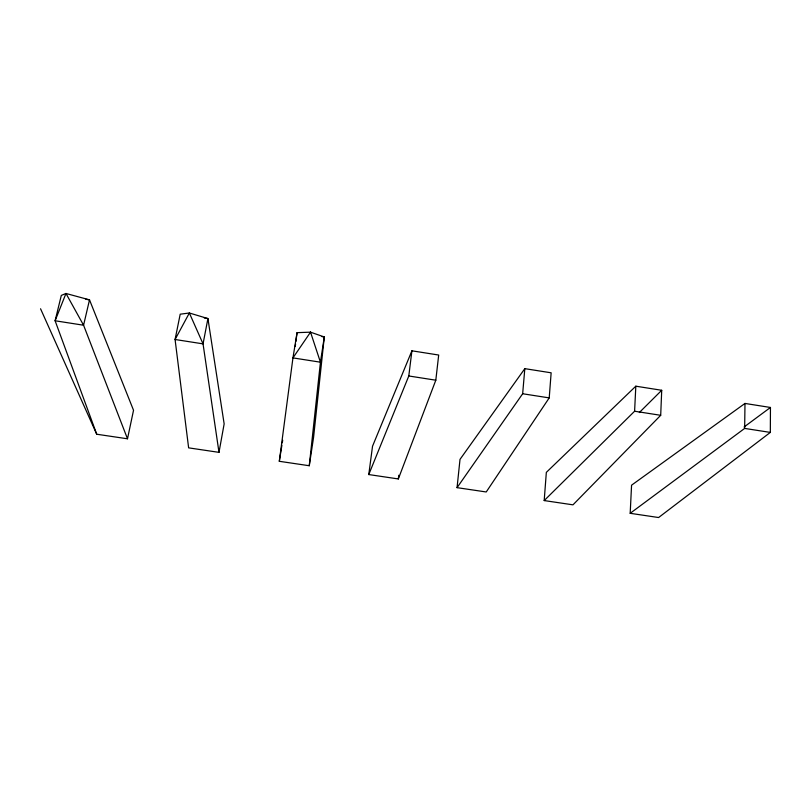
<?xml version="1.0" encoding="UTF-8"?>
<svg xmlns="http://www.w3.org/2000/svg" width="811" height="811" viewBox="0 0 811 811"><rect width="100%" height="100%" fill="white"/><g stroke="black" fill="none" stroke-linecap="round" stroke-linejoin="round"><path stroke-width="1.22" d="M770.328 432.415L770.45 407.467L744.985 403.442L631.566 485.181L630.188 513.312L658.603 517.53L770.328 432.415L744.66 428.411L630.188 513.312M744.66 428.411L744.985 403.442M660.701 415.303L661.715 390.284L635.824 386.188L546.34 472.367L544.191 500.569L572.982 504.837L660.701 415.303L634.597 411.228L544.191 500.569M634.597 411.228L635.824 386.188M549.219 397.897L551.145 372.807L524.818 368.65L460.009 459.381L457.059 487.654L486.235 491.973L549.219 397.897L522.659 393.751L457.059 487.654M522.659 393.751L524.818 368.65M309.265 465.737L320.436 362.193L324.299 336.96L310.522 332.165L297.059 332.662L292.953 357.894L279.308 461.297L309.265 465.737L313.573 437.352L324.299 336.96L321.825 336.575M435.811 380.197L438.69 355.036L411.907 350.808L372.533 446.222L368.772 474.557L398.333 478.946L435.811 380.197L408.795 375.98L368.772 474.557M398.333 478.946L398.789 475.246M408.795 375.98L411.907 350.808M295.245 346.439L295.579 343.935M295.903 341.431L297.059 332.662M279.308 461.297L281.904 445.239M282.299 442.765L282.694 440.302M218.99 452.356L224.15 423.9L207.93 318.571L189.358 312.995L180.204 314.192L175.075 339.495L188.628 447.854L218.99 452.356L203.044 343.864L189.358 312.995L175.075 339.495L203.044 343.864L207.93 318.571L204.311 318.003M127.499 438.792L133.531 410.275L89.514 299.857L65.975 293.47L61.312 295.407L55.107 320.771L96.722 434.23L127.499 438.792L83.574 325.221L65.975 293.47L55.107 320.771L83.574 325.221L89.514 299.857L85.834 299.279M639.332 412.546L661.715 390.284M744.042 427.012L770.45 407.467M40.55 308.768L96.722 434.23M310.522 332.165L292.953 357.894L320.436 362.193L310.522 332.165"/></g></svg>
